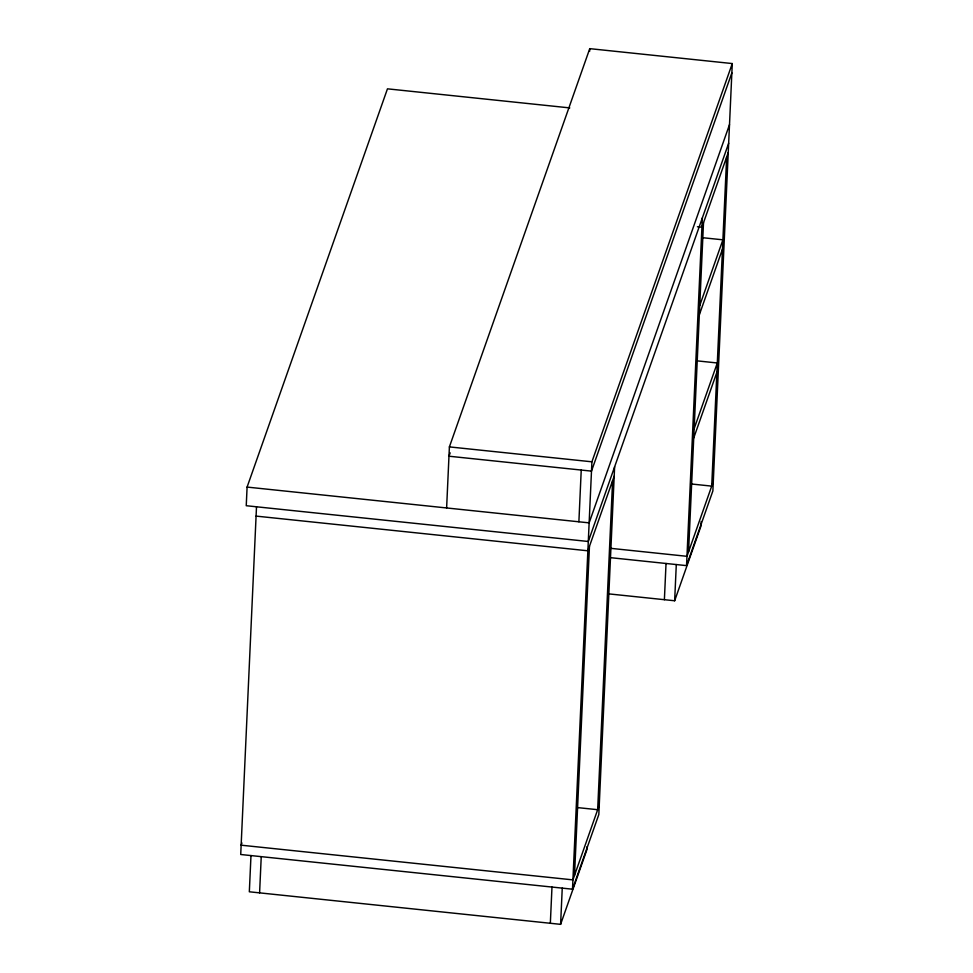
<?xml version="1.0" encoding="UTF-8"?>
<svg xmlns="http://www.w3.org/2000/svg" width="973" height="973" viewBox="0 0 973 973"><rect width="100%" height="100%" fill="white"/><g stroke="black" fill="none" stroke-linecap="round" stroke-linejoin="round"><path stroke-width="1.46" d="M569.789 107.906L387.461 88.835L247.093 487.084L246.242 505.717L588.3 541.487L728.668 143.238M256.507 506.787L240.72 854.501L572.501 889.2L598.821 814.535L614.62 466.821M250.985 855.571L249.331 891.791L560.606 924.35L586.914 849.672L587.06 846.656M259.596 892.861L261.238 856.641M446.619 507.955L449.392 446.899L589.76 48.65L732.28 63.561L712.868 490.951L686.549 565.629L609.645 557.578M589.638 51.314L589.76 48.65M550.341 923.28L551.983 887.06M560.606 924.35L562.248 888.13M578.886 521.796L581.234 470.044M572.501 889.2L591.912 461.81L732.28 63.561M574.508 875.408L589.456 546.327M612.613 480.613L597.665 809.694L578.059 807.651M664.389 599.696L666.031 563.476M608.648 593.871L674.654 600.767L676.296 564.547M686.549 565.629L702.348 217.916M688.556 551.837L703.503 222.744M701.168 521.577L700.961 526.101L674.654 600.767M726.661 157.03L711.713 486.123L690.599 483.909M241.936 842.946L241.146 845.184L572.927 879.884L599.246 805.218M449.368 455.096L450.158 452.859M731.854 72.866L591.487 471.127L448.967 456.215M729.507 124.617L589.139 522.866L247.093 487.084M614.194 476.138L587.874 550.803L256.081 516.104M728.242 152.554L701.922 227.232L697.398 226.758M699.745 305.534L722.903 239.82L701.788 237.619M699.319 314.851L722.477 249.137M694.15 428.679L717.308 362.978L697.702 360.922M693.725 437.996L716.882 372.282M713.294 481.635L686.974 556.313L610.059 548.261M449.392 446.899L591.912 461.81"/></g></svg>
